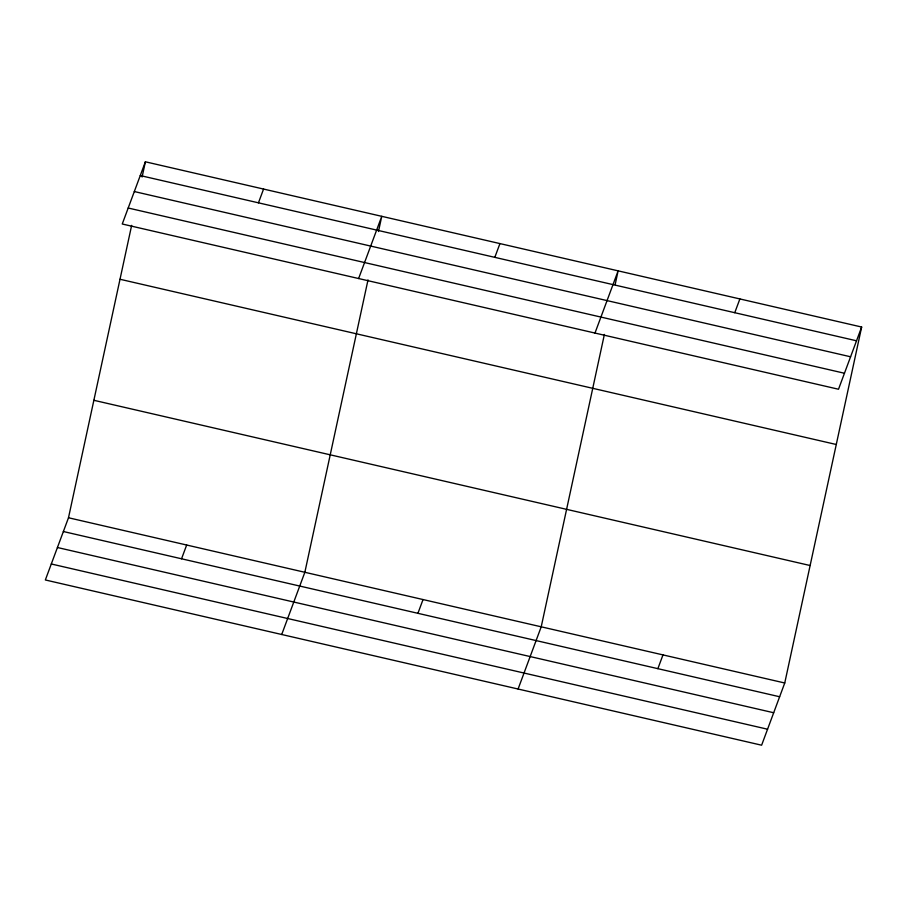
<?xml version="1.0" encoding="UTF-8"?>
<svg xmlns="http://www.w3.org/2000/svg" width="907" height="907" viewBox="0 0 907 907"><rect width="100%" height="100%" fill="white"/><g stroke="black" fill="none" stroke-linecap="round" stroke-linejoin="round"><path stroke-width="1.36" d="M861.65 327.03L838.51 389.239L122.252 224.006L145.381 161.797L861.65 327.03L784.748 682.994L761.619 745.203L45.35 579.97L68.49 517.761L131.651 225.367M142.104 177.001L145.381 161.797M368.015 279.889L304.854 572.283L281.714 634.503M378.468 231.523L381.756 216.32L358.616 278.54M604.391 334.422L541.218 626.805L518.09 689.025M615.139 284.662L618.121 270.842L594.981 333.062M258.45 202.828L263.574 189.053M181.547 558.791L186.672 545.016M494.814 257.35L499.938 243.586M417.923 613.313L423.036 599.55M734.761 312.7L739.885 298.936M657.87 668.663L662.983 654.899M140.268 175.561L856.525 340.794M134.315 191.547L850.585 356.78M128.193 208.02L844.462 373.253M120.007 279.265L836.277 444.498M93.863 400.293L810.132 565.526M68.49 517.761L784.748 682.994M63.365 531.525L779.635 696.757M57.424 547.511L773.682 712.743M51.291 563.984L767.56 729.217"/></g></svg>
